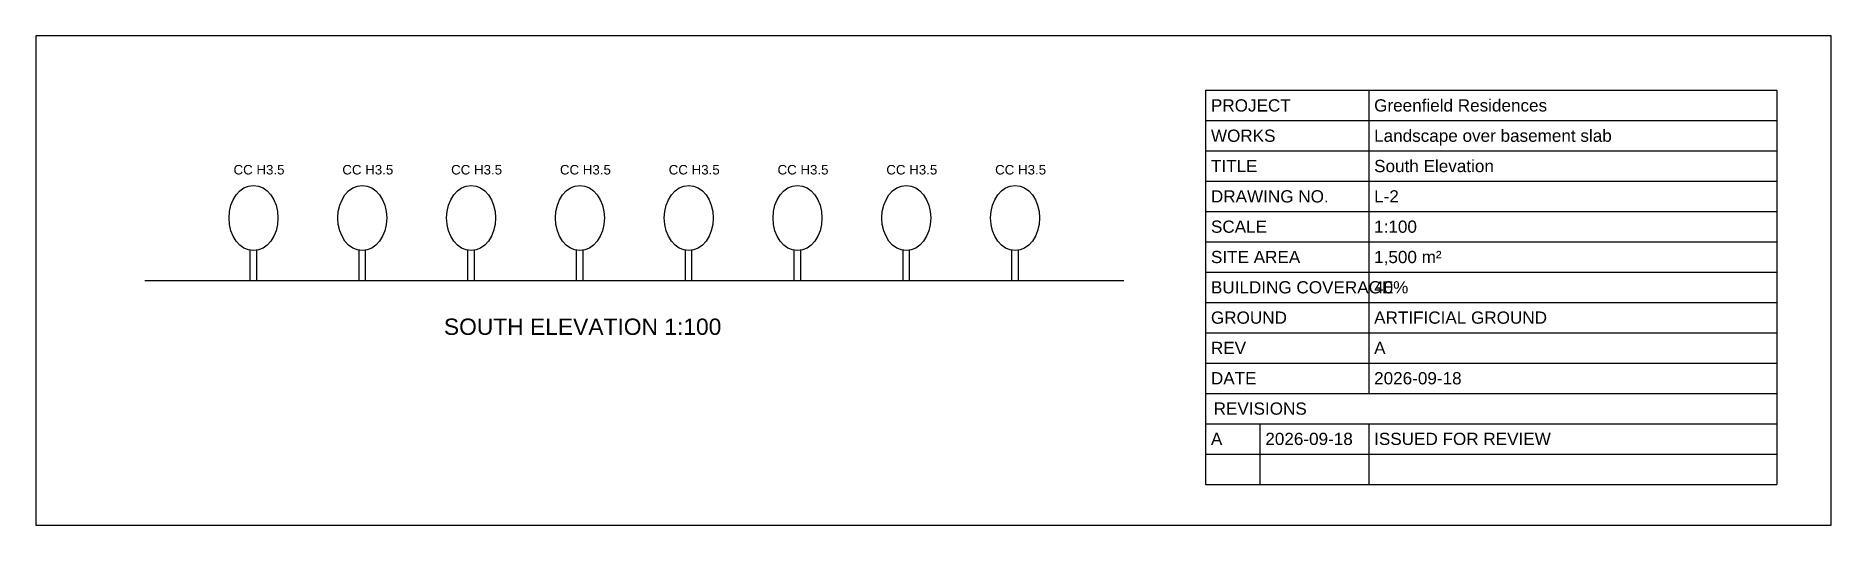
# Model space of a CAD drawing. Header units: metres. Extents: x -3 to 63, y -9 to 9.
import ezdxf

# ---------------------------------------------------------------- set-up
doc = ezdxf.new("R2010")
doc.units = ezdxf.units.M
for name, color, linetype in [('$00100', 7, 'Continuous'), ('1', 7, 'Continuous'), ('FRAME', 7, 'Continuous'), ('TEXT', 7, 'Continuous'), ('tree', 7, 'Continuous'), ('TREES', 7, 'Continuous')]:
    doc.layers.add(name, color=color, linetype=linetype)
doc.styles.add('LABELS', font='arial.ttf')

msp = doc.modelspace()

# ---------------------------------------------------------------- linework, layer by layer
at = {"layer": '$00100'}
for p, q in [((4.88, 0), (4.88, 1.1)), ((9.12, 0), (9.12, 1.1)), ((13.12, 0), (13.12, 1.1)), ((17.12, 0), (17.12, 1.1))]:
    msp.add_line(p, q, dxfattribs=at)
msp.add_line((1, 0), (37, 0))
at = {"layer": '1'}
for p, q in [((5.12, 0), (5.12, 1.1)), ((12.88, 0), (12.88, 1.1)), ((16.88, 0), (16.88, 1.1))]:
    msp.add_line(p, q, dxfattribs=at)
at = {"layer": 'FRAME'}
for p, q in [((40, 7), (61, 7)), ((40, 7), (40, 5.885)), ((46, 7), (46, 5.885)), ((61, 7), (61, 5.885)), ((40, 5.885), (61, 5.885)), ((40, 5.885), (40, 4.769)), ((46, 5.885), (46, 4.769)), ((61, 5.885), (61, 4.769)), ((40, 4.769), (61, 4.769)), ((40, 4.769), (40, 3.654)), ((46, 4.769), (46, 3.654)), ((61, 4.769), (61, 3.654)), ((40, 3.654), (61, 3.654)), ((40, 3.654), (40, 2.538)), ((46, 3.654), (46, 2.538)), ((61, 3.654), (61, 2.538)), ((40, 2.538), (61, 2.538)), ((40, 2.538), (40, 1.423)), ((46, 2.538), (46, 1.423)), ((61, 2.538), (61, 1.423)), ((40, 1.423), (61, 1.423)), ((40, 1.423), (40, 0.308)), ((46, 1.423), (46, 0.308)), ((61, 1.423), (61, 0.308)), ((40, 0.308), (61, 0.308)), ((40, 0.308), (40, -0.808)), ((46, 0.308), (46, -0.808)), ((61, 0.308), (61, -0.808)), ((40, -0.808), (61, -0.808)), ((40, -0.808), (40, -1.923)), ((46, -0.808), (46, -1.923)), ((61, -0.808), (61, -1.923)), ((40, -1.923), (61, -1.923)), ((40, -1.923), (40, -3.038)), ((46, -1.923), (46, -3.038)), ((61, -1.923), (61, -3.038)), ((40, -3.038), (61, -3.038)), ((40, -3.038), (40, -4.154)), ((46, -3.038), (46, -4.154)), ((61, -3.038), (61, -4.154)), ((40, -4.154), (61, -4.154)), ((40, -4.154), (61, -4.154)), ((40, -4.154), (40, -5.269)), ((61, -4.154), (61, -5.269)), ((40, -5.269), (61, -5.269)), ((40, -5.269), (40, -6.385)), ((42, -5.269), (42, -6.385)), ((46, -5.269), (46, -6.385)), ((61, -5.269), (61, -6.385)), ((40, -6.385), (61, -6.385)), ((40, -6.385), (40, -7.5)), ((42, -6.385), (42, -7.5)), ((46, -6.385), (46, -7.5)), ((61, -6.385), (61, -7.5)), ((40, -7.5), (61, -7.5))]:
    msp.add_line(p, q, dxfattribs=at)
msp.add_lwpolyline([(-3, -9), (63, -9), (63, 9), (-3, 9)], close=True, dxfattribs=at)
at = {"layer": 'tree'}
for p, q in [((8.88, 0), (8.88, 1.1)), ((20.88, 0), (20.88, 1.1)), ((21.12, 0), (21.12, 1.1)), ((25.12, 0), (25.12, 1.1)), ((28.88, 0), (28.88, 1.1)), ((29.12, 0), (29.12, 1.1)), ((32.88, 0), (32.88, 1.1))]:
    msp.add_line(p, q, dxfattribs=at)
at = {"layer": 'TREES'}
for p, q in [((24.88, 0), (24.88, 1.1)), ((33.12, 0), (33.12, 1.1))]:
    msp.add_line(p, q, dxfattribs=at)
for centre in [(5, 2.3), (9, 2.3), (13, 2.3), (17, 2.3), (21, 2.3), (25, 2.3), (29, 2.3), (33, 2.3)]:
    msp.add_ellipse(centre, major_axis=(0, 1.2), ratio=0.75, dxfattribs=at)

# ---------------------------------------------------------------- texts
at = {"layer": 'TEXT', "style": 'LABELS'}
for s, height, p in [('PROJECT', 0.45, (40.2, 6.217)), ('Greenfield Residences', 0.45, (46.2, 6.217)), ('WORKS', 0.45, (40.2, 5.102)), ('Landscape over basement slab', 0.45, (46.2, 5.102)), ('CC H3.5', 0.35, (4.265, 3.9)), ('CC H3.5', 0.35, (8.265, 3.9)), ('CC H3.5', 0.35, (12.265, 3.9)), ('CC H3.5', 0.35, (16.265, 3.9)), ('CC H3.5', 0.35, (20.265, 3.9)), ('CC H3.5', 0.35, (24.265, 3.9)), ('CC H3.5', 0.35, (28.265, 3.9)), ('CC H3.5', 0.35, (32.265, 3.9)), ('TITLE', 0.45, (40.2, 3.987)), ('South Elevation', 0.45, (46.2, 3.987)), ('DRAWING NO.', 0.45, (40.2, 2.871)), ('L-2', 0.45, (46.2, 2.871)), ('SCALE', 0.45, (40.2, 1.756)), ('1:100', 0.45, (46.2, 1.756)), ('SITE AREA', 0.45, (40.2, 0.64)), ('1,500 m²', 0.45, (46.2, 0.64)), ('BUILDING COVERAGE', 0.45, (40.2, -0.475)), ('40%', 0.45, (46.2, -0.475)), ('GROUND', 0.45, (40.2, -1.59)), ('ARTIFICIAL GROUND', 0.45, (46.2, -1.59)), ('SOUTH ELEVATION 1:100', 0.6, (12, -2)), ('REV', 0.45, (40.2, -2.706)), ('A', 0.45, (46.2, -2.706)), ('DATE', 0.45, (40.2, -3.821)), ('2026-09-18', 0.45, (46.2, -3.821)), ('REVISIONS', 0.45, (40.3, -4.937)), ('A', 0.45, (40.2, -6.052)), ('2026-09-18', 0.45, (42.2, -6.052)), ('ISSUED FOR REVIEW', 0.45, (46.2, -6.052))]:
    msp.add_text(s, height=height, dxfattribs=at).set_placement(p)

doc.saveas('drawing.dxf')
